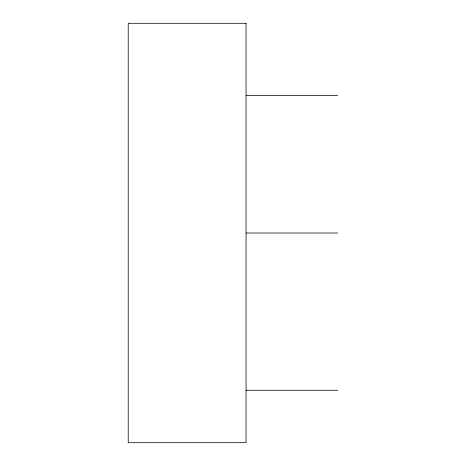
<?xml version="1.0" encoding="UTF-8"?>
<svg xmlns="http://www.w3.org/2000/svg" width="466" height="466" viewBox="0 0 466 466"><rect width="100%" height="100%" fill="white"/><g stroke="black" fill="none" stroke-linecap="round" stroke-linejoin="round"><path stroke-width="0.7" d="M246.036 95.402L337.78 95.402M246.036 233.017L337.78 233.017M246.036 390.292L337.78 390.292M246.036 23.3L128.22 23.3L128.22 442.7L246.036 442.7L246.036 23.3"/></g></svg>
